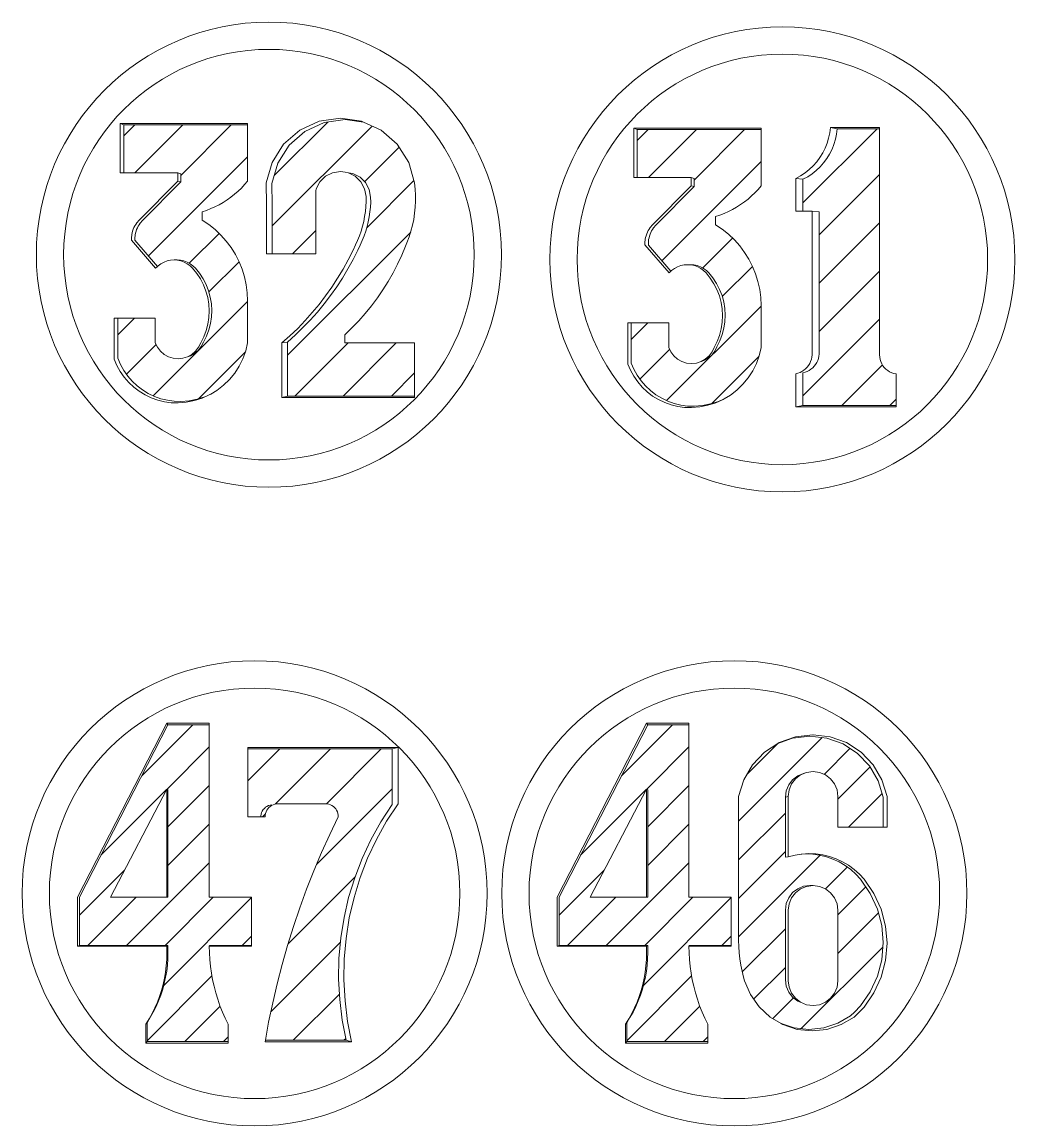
# Model space of a CAD drawing. Header units: inches. Extents: x 91 to 9019, y -381 to 2878.
# Drawn here: x 4748.01 to 4781.56, y 1348.59 to 1385.89 of the extents above; entities that cross this region are included whole.
import ezdxf

# ---------------------------------------------------------------- set-up
doc = ezdxf.new("R2010")
doc.units = ezdxf.units.IN
doc.header["$MEASUREMENT"] = 0

msp = doc.modelspace()

# ---------------------------------------------------------------- hatches: boundary and pattern name
at = {"lineweight": 20}
h = msp.add_hatch(dxfattribs=at)
h.set_pattern_fill('ANSI31', color=256, scale=9.218651)
h.set_pattern_definition([(45, (4102.3288, 1950.3612), (-0.8148213, 0.8148213), [])])
h.paths.add_polyline_path([(4761.273, 1375.048), (4758.913, 1375.048), (4758.913, 1375.325), (4759.154, 1375.555), (4759.385, 1375.795), (4759.606, 1376.043), (4759.817, 1376.301), (4760.017, 1376.567), (4760.205, 1376.841), (4760.383, 1377.123), (4760.548, 1377.412), (4760.702, 1377.707), (4760.843, 1378.008), (4760.972, 1378.315), (4761.015, 1378.435), (4761.088, 1378.627), (4761.151, 1378.823), (4761.203, 1379.022), (4761.245, 1379.223), (4761.276, 1379.427), (4761.297, 1379.631), (4761.307, 1379.837), (4761.306, 1380.042), (4761.295, 1380.248), (4761.273, 1380.452), (4761.074, 1381.148), (4760.687, 1381.76), (4760.142, 1382.236), (4759.55, 1382.508), (4758.932, 1382.597), (4758.222, 1382.495), (4757.571, 1382.195), (4757.031, 1381.724), (4756.648, 1381.118), (4756.451, 1380.429), (4756.458, 1379.712), (4756.458, 1378.063), (4757.935, 1378.063), (4757.935, 1380.231), (4758.074, 1380.492), (4758.265, 1380.678), (4758.504, 1380.798), (4758.767, 1380.839), (4758.932, 1380.812), (4759.031, 1380.798), (4759.036, 1380.795), (4759.193, 1380.771), (4759.43, 1380.653), (4759.619, 1380.468), (4759.743, 1380.235), (4759.79, 1379.974), (4759.791, 1379.807), (4759.783, 1379.64), (4759.767, 1379.473), (4759.743, 1379.308), (4759.711, 1379.143), (4759.671, 1378.981), (4759.623, 1378.82), (4759.568, 1378.662), (4759.505, 1378.507), (4759.434, 1378.355), (4759.356, 1378.182), (4759.195, 1377.862), (4759.022, 1377.548), (4758.837, 1377.241), (4758.642, 1376.942), (4758.435, 1376.65), (4758.217, 1376.365), (4757.989, 1376.089), (4757.75, 1375.822), (4757.502, 1375.564), (4757.245, 1375.316), (4756.978, 1375.077), (4756.978, 1373.252), (4761.273, 1373.252)])
h = msp.add_hatch(dxfattribs=at)
h.set_pattern_fill('ANSI31', color=256, scale=9.218651)
h.set_pattern_definition([(45, (4216.1788, 1923.9688), (-0.8148213, 0.8148213), [])])
h.paths.add_polyline_path([(4755.633, 1382.414), (4751.448, 1382.414), (4751.448, 1380.793), (4753.273, 1380.793), (4753.372, 1380.765), (4753.372, 1380.49), (4752.081, 1379.187), (4752.001, 1379.093), (4751.966, 1379.043), (4751.934, 1378.99), (4751.906, 1378.935), (4751.882, 1378.878), (4751.862, 1378.82), (4751.846, 1378.76), (4751.835, 1378.7), (4751.824, 1378.577), (4751.825, 1378.515), (4752.584, 1377.631), (4752.608, 1377.655), (4752.703, 1377.724), (4752.807, 1377.779), (4752.917, 1377.819), (4753.032, 1377.843), (4753.148, 1377.851), (4753.249, 1377.852), (4753.365, 1377.844), (4753.478, 1377.819), (4753.587, 1377.78), (4753.69, 1377.725), (4753.784, 1377.657), (4753.867, 1377.577), (4754.008, 1377.403), (4754.13, 1377.216), (4754.232, 1377.017), (4754.313, 1376.808), (4754.372, 1376.592), (4754.407, 1376.371), (4754.42, 1376.148), (4754.409, 1375.924), (4754.375, 1375.703), (4754.318, 1375.487), (4754.239, 1375.278), (4754.139, 1375.078), (4754.068, 1374.93), (4753.968, 1374.799), (4753.843, 1374.692), (4753.7, 1374.612), (4753.604, 1374.579), (4753.446, 1374.53), (4753.281, 1374.513), (4753.116, 1374.53), (4752.957, 1374.579), (4752.812, 1374.66), (4752.687, 1374.769), (4752.586, 1374.901), (4752.514, 1375.05), (4752.514, 1375.883), (4751.246, 1375.883), (4751.246, 1374.528), (4751.336, 1374.317), (4751.448, 1374.116), (4751.58, 1373.928), (4751.73, 1373.755), (4751.897, 1373.597), (4752.08, 1373.458), (4752.276, 1373.338), (4752.483, 1373.239), (4752.7, 1373.162), (4752.923, 1373.108), (4753.15, 1373.076), (4753.38, 1373.068), (4753.656, 1373.091), (4753.928, 1373.146), (4754.192, 1373.231), (4754.388, 1373.319), (4754.597, 1373.445), (4754.819, 1373.615), (4755.021, 1373.81), (4755.199, 1374.027), (4755.35, 1374.262), (4755.474, 1374.514), (4755.569, 1374.777), (4755.633, 1375.05), (4755.633, 1376.468), (4755.621, 1376.741), (4755.586, 1377.012), (4755.528, 1377.279), (4755.447, 1377.54), (4755.345, 1377.793), (4755.221, 1378.036), (4755.076, 1378.268), (4754.913, 1378.487), (4754.731, 1378.691), (4754.533, 1378.878), (4754.319, 1379.048), (4754.091, 1379.199), (4754.091, 1379.477), (4754.24, 1379.527), (4754.387, 1379.584), (4754.53, 1379.648), (4754.671, 1379.719), (4754.807, 1379.797), (4754.94, 1379.881), (4755.068, 1379.972), (4755.191, 1380.07), (4755.31, 1380.173), (4755.423, 1380.282), (4755.531, 1380.396), (4755.633, 1380.516)])
h = msp.add_hatch(dxfattribs=at)
h.set_pattern_fill('ANSI31', color=256, scale=9.218651)
h.set_pattern_definition([(45, (4233.5276, 1923.8086), (-0.8148213, 0.8148213), [])])
h.paths.add_polyline_path([(4772.982, 1382.254), (4768.797, 1382.254), (4768.797, 1380.633), (4770.622, 1380.633), (4770.721, 1380.605), (4770.721, 1380.33), (4769.43, 1379.026), (4769.35, 1378.933), (4769.314, 1378.882), (4769.283, 1378.83), (4769.255, 1378.775), (4769.231, 1378.718), (4769.211, 1378.66), (4769.195, 1378.6), (4769.183, 1378.54), (4769.173, 1378.417), (4769.174, 1378.355), (4769.932, 1377.471), (4769.957, 1377.495), (4770.052, 1377.564), (4770.156, 1377.619), (4770.266, 1377.659), (4770.38, 1377.683), (4770.497, 1377.691), (4770.598, 1377.691), (4770.713, 1377.683), (4770.827, 1377.659), (4770.936, 1377.62), (4771.038, 1377.565), (4771.132, 1377.497), (4771.216, 1377.417), (4771.357, 1377.243), (4771.479, 1377.056), (4771.581, 1376.856), (4771.662, 1376.648), (4771.721, 1376.432), (4771.756, 1376.211), (4771.769, 1375.988), (4771.758, 1375.764), (4771.724, 1375.543), (4771.667, 1375.327), (4771.588, 1375.118), (4771.488, 1374.918), (4771.416, 1374.77), (4771.316, 1374.639), (4771.192, 1374.532), (4771.049, 1374.451), (4770.953, 1374.419), (4770.795, 1374.369), (4770.629, 1374.352), (4770.464, 1374.369), (4770.306, 1374.419), (4770.161, 1374.5), (4770.036, 1374.609), (4769.935, 1374.741), (4769.863, 1374.89), (4769.863, 1375.723), (4768.595, 1375.723), (4768.595, 1374.368), (4768.685, 1374.157), (4768.797, 1373.956), (4768.929, 1373.768), (4769.079, 1373.594), (4769.246, 1373.437), (4769.429, 1373.298), (4769.625, 1373.178), (4769.832, 1373.079), (4770.048, 1373.002), (4770.271, 1372.947), (4770.499, 1372.916), (4770.728, 1372.908), (4771.005, 1372.931), (4771.277, 1372.985), (4771.541, 1373.07), (4771.736, 1373.159), (4771.946, 1373.285), (4772.168, 1373.455), (4772.37, 1373.65), (4772.547, 1373.867), (4772.699, 1374.102), (4772.823, 1374.353), (4772.918, 1374.617), (4772.982, 1374.89), (4772.982, 1376.308), (4772.97, 1376.581), (4772.935, 1376.852), (4772.877, 1377.119), (4772.796, 1377.38), (4772.694, 1377.633), (4772.57, 1377.876), (4772.425, 1378.108), (4772.262, 1378.327), (4772.08, 1378.531), (4771.881, 1378.718), (4771.668, 1378.888), (4771.44, 1379.039), (4771.44, 1379.317), (4771.589, 1379.366), (4771.736, 1379.423), (4771.879, 1379.487), (4772.019, 1379.559), (4772.156, 1379.637), (4772.288, 1379.721), (4772.417, 1379.812), (4772.54, 1379.909), (4772.659, 1380.013), (4772.772, 1380.122), (4772.88, 1380.236), (4772.982, 1380.356)])
h = msp.add_hatch(dxfattribs=at)
h.set_pattern_fill('ANSI31', color=256, scale=9.218651)
h.set_pattern_definition([(45, (4244.5724, 1923.885), (-0.8148213, 0.8148213), [])])
h.paths.add_polyline_path([(4777.395, 1374.04), (4777.325, 1374.073), (4777.26, 1374.114), (4777.2, 1374.163), (4777.146, 1374.218), (4777.099, 1374.279), (4777.06, 1374.346), (4777.029, 1374.416), (4777.007, 1374.49), (4776.993, 1374.566), (4776.988, 1374.643), (4776.988, 1382.283), (4775.554, 1382.283), (4775.533, 1382.104), (4775.497, 1381.928), (4775.445, 1381.756), (4775.379, 1381.589), (4775.298, 1381.429), (4775.204, 1381.276), (4775.096, 1381.131), (4774.977, 1380.997), (4774.847, 1380.873), (4774.706, 1380.761), (4774.556, 1380.662), (4774.398, 1380.577), (4774.398, 1379.494), (4774.71, 1379.494), (4774.948, 1379.477), (4774.948, 1374.673), (4774.938, 1374.599), (4774.92, 1374.526), (4774.895, 1374.455), (4774.862, 1374.388), (4774.823, 1374.324), (4774.777, 1374.265), (4774.725, 1374.211), (4774.667, 1374.163), (4774.605, 1374.121), (4774.539, 1374.086), (4774.47, 1374.057), (4774.398, 1374.037), (4774.398, 1372.937), (4777.543, 1372.937), (4777.543, 1374), (4777.468, 1374.016)])
h = msp.add_hatch(dxfattribs=at)
h.set_pattern_fill('ANSI31', color=256, scale=7.374921)
h.set_pattern_definition([(45, (4197.8079, 1793.0838), (-0.651857, 0.651857), [])])
h.paths.add_polyline_path([(4754.335, 1362.149), (4752.942, 1362.149), (4749.951, 1356.324), (4749.951, 1354.69), (4752.942, 1354.69), (4752.942, 1354.446), (4752.938, 1354.237), (4752.923, 1354.028), (4752.898, 1353.82), (4752.863, 1353.614), (4752.817, 1353.41), (4752.762, 1353.208), (4752.698, 1353.009), (4752.623, 1352.813), (4752.539, 1352.622), (4752.446, 1352.434), (4752.344, 1352.251), (4752.234, 1352.074), (4752.234, 1351.444), (4754.971, 1351.444), (4754.971, 1352.026), (4754.872, 1352.232), (4754.781, 1352.441), (4754.697, 1352.654), (4754.623, 1352.87), (4754.556, 1353.089), (4754.499, 1353.31), (4754.45, 1353.533), (4754.409, 1353.758), (4754.377, 1353.984), (4754.354, 1354.211), (4754.34, 1354.44), (4754.335, 1354.69), (4755.766, 1354.69), (4755.766, 1356.318), (4754.335, 1356.318)])
h.paths.add_polyline_path([(4752.905, 1359.974), (4752.942, 1359.945), (4752.942, 1356.324), (4752.905, 1356.318), (4750.997, 1356.318)], flags=16)
h = msp.add_hatch(dxfattribs=at)
h.set_pattern_fill('ANSI31', color=256, scale=7.374921)
h.set_pattern_definition([(45, (4214.016, 1793.0838), (-0.651857, 0.651857), [])])
h.paths.add_polyline_path([(4770.543, 1362.149), (4769.15, 1362.149), (4766.159, 1356.324), (4766.159, 1354.69), (4769.15, 1354.69), (4769.15, 1354.446), (4769.146, 1354.237), (4769.131, 1354.028), (4769.106, 1353.82), (4769.071, 1353.614), (4769.025, 1353.41), (4768.97, 1353.208), (4768.906, 1353.009), (4768.831, 1352.813), (4768.748, 1352.622), (4768.655, 1352.434), (4768.552, 1352.251), (4768.442, 1352.074), (4768.442, 1351.444), (4771.179, 1351.444), (4771.179, 1352.026), (4771.08, 1352.232), (4770.989, 1352.441), (4770.906, 1352.654), (4770.831, 1352.87), (4770.764, 1353.089), (4770.707, 1353.31), (4770.658, 1353.533), (4770.617, 1353.758), (4770.585, 1353.984), (4770.563, 1354.211), (4770.548, 1354.44), (4770.543, 1354.69), (4771.974, 1354.69), (4771.974, 1356.318), (4770.543, 1356.318)])
h.paths.add_polyline_path([(4769.113, 1359.974), (4769.15, 1359.945), (4769.15, 1356.324), (4769.113, 1356.318), (4767.205, 1356.318)], flags=16)
h = msp.add_hatch(dxfattribs=at)
h.set_pattern_fill('ANSI31', color=256, scale=7.374921)
h.set_pattern_definition([(45, (3480.7408, 826.1666), (-0.65185705, 0.65185705), [])])
h.paths.add_polyline_path([(4776.34, 1356.924), (4776.182, 1357.097), (4776.009, 1357.253), (4775.82, 1357.392), (4775.619, 1357.511), (4775.407, 1357.61), (4775.187, 1357.687), (4774.96, 1357.742), (4774.728, 1357.775), (4774.495, 1357.784), (4774.335, 1357.775), (4774.129, 1357.742), (4773.9, 1357.683), (4773.804, 1357.675), (4773.804, 1359.699), (4773.832, 1359.914), (4773.915, 1360.114), (4774.047, 1360.286), (4774.219, 1360.418), (4774.419, 1360.501), (4774.521, 1360.536), (4774.738, 1360.565), (4774.955, 1360.536), (4775.157, 1360.452), (4775.331, 1360.319), (4775.464, 1360.146), (4775.548, 1359.943), (4775.576, 1359.727), (4775.576, 1358.685), (4777.108, 1358.685), (4777.108, 1359.699), (4776.937, 1360.255), (4776.642, 1360.758), (4776.24, 1361.179), (4775.752, 1361.497), (4775.205, 1361.695), (4774.634, 1361.762), (4774.626, 1361.762), (4774.048, 1361.695), (4773.553, 1361.516), (4773.101, 1361.221), (4772.695, 1360.796), (4772.397, 1360.288), (4772.224, 1359.727), (4772.224, 1354.857), (4772.229, 1354.649), (4772.242, 1354.441), (4772.265, 1354.233), (4772.297, 1354.027), (4772.338, 1353.823), (4772.388, 1353.621), (4772.425, 1353.496), (4772.621, 1353.029), (4772.912, 1352.615), (4773.284, 1352.271), (4773.656, 1352.052), (4774.101, 1351.904), (4774.6, 1351.851), (4775.098, 1351.904), (4775.574, 1352.062), (4776.006, 1352.317), (4776.14, 1352.441), (4776.34, 1352.644), (4776.669, 1353.121), (4776.91, 1353.647), (4777.059, 1354.207), (4777.108, 1354.784), (4777.059, 1355.361), (4776.91, 1355.921), (4776.669, 1356.447)])
h.paths.add_polyline_path([(4773.832, 1356.102), (4773.915, 1356.302), (4774.047, 1356.474), (4774.219, 1356.606), (4774.419, 1356.689), (4774.634, 1356.717), (4774.738, 1356.715), (4774.955, 1356.687), (4775.157, 1356.603), (4775.331, 1356.47), (4775.464, 1356.296), (4775.548, 1356.094), (4775.576, 1355.877), (4775.576, 1353.496), (4775.548, 1353.279), (4775.464, 1353.077), (4775.331, 1352.903), (4775.157, 1352.77), (4774.955, 1352.686), (4774.738, 1352.658), (4774.521, 1352.686), (4774.419, 1352.727), (4774.319, 1352.77), (4774.219, 1352.81), (4774.047, 1352.942), (4773.915, 1353.114), (4773.832, 1353.314), (4773.804, 1353.529), (4773.804, 1355.887)], flags=16)
h = msp.add_hatch(dxfattribs=at)
h.set_pattern_fill('ANSI31', color=256, scale=9.713317)
h.set_pattern_definition([(45, (3985.852, 1957.2691), (-0.858544, 0.858544), [])])
h.paths.add_polyline_path([(4758.78, 1354.944), (4758.889, 1355.632), (4759.046, 1356.311), (4759.251, 1356.977), (4759.502, 1357.627), (4759.798, 1358.257), (4760.138, 1358.865), (4760.519, 1359.448), (4760.519, 1361.331), (4755.638, 1361.331), (4755.638, 1359.038), (4756.072, 1359.038), (4756.076, 1359.099), (4756.113, 1359.207), (4756.176, 1359.302), (4756.262, 1359.377), (4756.364, 1359.428), (4756.392, 1359.433), (4756.338, 1359.415), (4756.287, 1359.39), (4756.24, 1359.358), (4756.198, 1359.321), (4756.16, 1359.278), (4756.128, 1359.231), (4756.103, 1359.18), (4756.085, 1359.126), (4756.074, 1359.071), (4756.072, 1359.038), (4756.223, 1359.038), (4756.228, 1359.124), (4756.265, 1359.233), (4756.329, 1359.329), (4756.416, 1359.405), (4756.519, 1359.456), (4756.604, 1359.473), (4756.661, 1359.477), (4758.302, 1359.477), (4758.405, 1359.456), (4758.508, 1359.405), (4758.593, 1359.329), (4758.656, 1359.233), (4758.692, 1359.124), (4758.696, 1359.038), (4758.406, 1358.435), (4758.131, 1357.826), (4757.871, 1357.21), (4757.626, 1356.588), (4757.396, 1355.96), (4757.181, 1355.326), (4756.982, 1354.688), (4756.799, 1354.045), (4756.631, 1353.398), (4756.479, 1352.746), (4756.343, 1352.092), (4756.232, 1351.484), (4758.964, 1351.484), (4758.83, 1352.167), (4758.744, 1352.858), (4758.707, 1353.554), (4758.719, 1354.251)])

# ---------------------------------------------------------------- linework, layer by layer
for p, q in [((4751.33, 1382.459), (4751.33, 1380.793)), ((4751.448, 1382.414), (4751.448, 1380.793)), ((4768.679, 1382.299), (4768.679, 1380.633)), ((4768.797, 1382.254), (4768.797, 1380.633)), ((4751.33, 1380.793), (4751.448, 1380.793)), ((4751.448, 1380.793), (4753.273, 1380.793)), ((4753.273, 1380.793), (4753.372, 1380.765)), ((4753.372, 1380.765), (4753.372, 1380.49)), ((4768.679, 1380.633), (4768.797, 1380.633)), ((4768.797, 1380.633), (4770.622, 1380.633)), ((4770.622, 1380.633), (4770.721, 1380.605)), ((4770.721, 1380.605), (4770.721, 1380.33)), ((4774.398, 1380.577), (4774.398, 1379.494)), ((4753.604, 1374.579), (4753.446, 1374.53)), ((4770.953, 1374.419), (4770.795, 1374.369)), ((4774.398, 1372.937), (4777.543, 1372.937)), ((4752.942, 1362.149), (4754.335, 1362.149)), ((4769.15, 1362.149), (4770.543, 1362.149)), ((4774.521, 1360.536), (4774.738, 1360.565)), ((4752.905, 1356.318), (4752.905, 1359.974)), ((4769.113, 1356.318), (4769.113, 1359.974)), ((4756.232, 1351.484), (4758.964, 1351.484))]:
    msp.add_line(p, q, dxfattribs=at)
for points in [[(4756.269, 1378.063), (4756.269, 1379.728), (4756.262, 1380.452), (4756.461, 1381.148), (4756.848, 1381.76), (4757.393, 1382.236), (4758.051, 1382.538), (4758.767, 1382.642), (4759.484, 1382.538), (4759.55, 1382.508), (4760.142, 1382.236), (4760.687, 1381.76), (4761.074, 1381.148), (4761.273, 1380.452), (4761.295, 1380.248), (4761.306, 1380.042), (4761.307, 1379.837), (4761.297, 1379.631), (4761.276, 1379.427), (4761.245, 1379.223), (4761.203, 1379.022), (4761.151, 1378.823), (4761.088, 1378.627), (4761.015, 1378.435), (4760.972, 1378.315), (4760.843, 1378.008), (4760.702, 1377.707), (4760.548, 1377.412), (4760.383, 1377.123), (4760.205, 1376.841), (4760.017, 1376.567), (4759.817, 1376.301), (4759.606, 1376.043), (4759.385, 1375.795), (4759.154, 1375.555), (4758.913, 1375.325), (4758.913, 1375.048), (4761.273, 1375.048), (4761.273, 1373.252), (4761.273, 1373.204), (4756.794, 1373.204)], [(4756.458, 1378.063), (4756.458, 1379.712), (4756.451, 1380.429), (4756.648, 1381.118), (4757.031, 1381.724), (4757.571, 1382.195), (4758.222, 1382.495), (4758.932, 1382.597), (4759.55, 1382.508)], [(4754.819, 1373.615), (4755.021, 1373.81), (4755.199, 1374.027), (4755.35, 1374.262), (4755.474, 1374.514), (4755.569, 1374.777), (4755.633, 1375.05), (4755.633, 1376.468), (4755.621, 1376.741), (4755.586, 1377.012), (4755.528, 1377.279), (4755.447, 1377.54), (4755.345, 1377.793), (4755.221, 1378.036), (4755.076, 1378.268), (4754.913, 1378.487), (4754.731, 1378.691), (4754.533, 1378.878), (4754.319, 1379.048), (4754.091, 1379.199), (4754.091, 1379.477), (4754.24, 1379.527), (4754.387, 1379.584), (4754.53, 1379.648), (4754.671, 1379.719), (4754.807, 1379.797), (4754.94, 1379.881), (4755.068, 1379.972), (4755.191, 1380.07), (4755.31, 1380.173), (4755.423, 1380.282), (4755.531, 1380.396), (4755.633, 1380.516), (4755.633, 1382.414)], [(4772.168, 1373.455), (4772.37, 1373.65), (4772.547, 1373.867), (4772.699, 1374.102), (4772.823, 1374.353), (4772.918, 1374.617), (4772.982, 1374.89), (4772.982, 1376.308), (4772.97, 1376.581), (4772.935, 1376.852), (4772.877, 1377.119), (4772.796, 1377.38), (4772.694, 1377.633), (4772.57, 1377.876), (4772.425, 1378.108), (4772.262, 1378.327), (4772.08, 1378.531), (4771.881, 1378.718), (4771.668, 1378.888), (4771.44, 1379.039), (4771.44, 1379.317), (4771.589, 1379.366), (4771.736, 1379.423), (4771.879, 1379.487), (4772.019, 1379.559), (4772.156, 1379.637), (4772.288, 1379.721), (4772.417, 1379.812), (4772.54, 1379.909), (4772.659, 1380.013), (4772.772, 1380.122), (4772.88, 1380.236), (4772.982, 1380.356), (4772.982, 1382.254)], [(4774.155, 1372.89), (4777.543, 1372.89), (4777.543, 1372.937), (4777.543, 1374), (4777.468, 1374.016), (4777.395, 1374.04), (4777.325, 1374.073), (4777.26, 1374.114), (4777.2, 1374.163), (4777.146, 1374.218), (4777.099, 1374.279), (4777.06, 1374.346), (4777.029, 1374.416), (4777.007, 1374.49), (4776.993, 1374.566), (4776.988, 1374.643), (4776.988, 1382.283), (4776.988, 1382.328), (4775.323, 1382.328), (4775.301, 1382.147), (4775.265, 1381.97), (4775.212, 1381.796), (4775.145, 1381.627), (4775.064, 1381.465), (4774.969, 1381.31), (4774.86, 1381.165), (4774.74, 1381.029), (4774.608, 1380.904), (4774.466, 1380.791), (4774.314, 1380.691), (4774.155, 1380.604), (4774.155, 1379.494), (4774.398, 1379.494), (4774.71, 1379.494), (4774.71, 1374.643), (4774.7, 1374.568), (4774.682, 1374.494), (4774.656, 1374.423), (4774.624, 1374.355), (4774.584, 1374.29), (4774.537, 1374.231), (4774.485, 1374.176), (4774.427, 1374.127), (4774.364, 1374.085), (4774.298, 1374.049), (4774.227, 1374.021), (4774.155, 1374), (4774.155, 1372.89), (4774.398, 1372.937), (4774.398, 1374.037), (4774.47, 1374.057), (4774.539, 1374.086), (4774.605, 1374.121), (4774.667, 1374.163), (4774.725, 1374.211), (4774.777, 1374.265), (4774.823, 1374.324), (4774.862, 1374.388), (4774.895, 1374.455), (4774.92, 1374.526), (4774.938, 1374.599), (4774.948, 1374.673), (4774.948, 1379.477), (4774.71, 1379.494)], [(4774.155, 1380.604), (4774.398, 1380.577), (4774.556, 1380.662), (4774.706, 1380.761), (4774.847, 1380.873), (4774.977, 1380.997), (4775.096, 1381.131), (4775.204, 1381.276), (4775.298, 1381.429), (4775.379, 1381.589), (4775.445, 1381.756), (4775.497, 1381.928), (4775.533, 1382.104), (4775.554, 1382.283)], [(4775.323, 1382.328), (4775.554, 1382.283), (4776.988, 1382.283)], [(4753.273, 1380.793), (4753.273, 1380.516), (4753.372, 1380.49), (4752.081, 1379.187), (4752.001, 1379.093), (4751.966, 1379.043), (4751.934, 1378.99), (4751.906, 1378.935), (4751.882, 1378.878), (4751.862, 1378.82), (4751.846, 1378.76), (4751.835, 1378.7), (4751.824, 1378.577), (4751.825, 1378.515), (4752.584, 1377.631)], [(4756.269, 1378.063), (4756.458, 1378.063), (4757.935, 1378.063), (4757.935, 1380.182), (4757.948, 1380.256), (4758.074, 1380.492), (4758.265, 1380.678), (4758.504, 1380.798), (4758.767, 1380.839), (4758.932, 1380.812), (4759.031, 1380.798), (4759.036, 1380.795)], [(4759.461, 1380.492), (4759.27, 1380.678), (4759.036, 1380.795), (4759.193, 1380.771), (4759.43, 1380.653), (4759.619, 1380.468), (4759.743, 1380.235), (4759.79, 1379.974), (4759.791, 1379.807), (4759.783, 1379.64), (4759.767, 1379.473), (4759.743, 1379.308), (4759.711, 1379.143), (4759.671, 1378.981), (4759.623, 1378.82), (4759.568, 1378.662), (4759.505, 1378.507), (4759.434, 1378.355), (4759.356, 1378.182), (4759.195, 1377.862), (4759.022, 1377.548), (4758.837, 1377.241), (4758.642, 1376.942), (4758.435, 1376.65), (4758.217, 1376.365), (4757.989, 1376.089), (4757.75, 1375.822), (4757.502, 1375.564), (4757.245, 1375.316), (4756.978, 1375.077)], [(4753.273, 1380.516), (4751.969, 1379.199), (4751.888, 1379.105), (4751.853, 1379.054), (4751.821, 1379.001), (4751.793, 1378.945), (4751.769, 1378.888), (4751.748, 1378.829), (4751.732, 1378.769), (4751.72, 1378.708), (4751.71, 1378.584), (4751.711, 1378.522), (4752.524, 1377.574), (4752.584, 1377.631), (4752.608, 1377.655), (4752.703, 1377.724), (4752.807, 1377.779), (4752.917, 1377.819), (4753.032, 1377.843), (4753.148, 1377.851)], [(4759.461, 1380.492), (4759.587, 1380.256), (4759.635, 1379.993), (4759.635, 1379.824), (4759.627, 1379.655), (4759.611, 1379.487), (4759.586, 1379.32), (4759.554, 1379.154), (4759.514, 1378.99), (4759.466, 1378.828), (4759.41, 1378.668), (4759.346, 1378.512), (4759.275, 1378.358), (4759.196, 1378.183), (4759.033, 1377.86), (4758.858, 1377.543), (4758.672, 1377.233), (4758.474, 1376.931), (4758.265, 1376.636), (4758.046, 1376.349), (4757.815, 1376.07), (4757.574, 1375.8), (4757.324, 1375.54), (4757.064, 1375.289), (4756.794, 1375.048), (4756.794, 1373.204), (4756.978, 1373.252), (4761.273, 1373.252)], [(4770.622, 1380.356), (4769.318, 1379.039), (4769.237, 1378.945), (4769.202, 1378.894), (4769.17, 1378.841), (4769.142, 1378.785), (4769.117, 1378.728), (4769.097, 1378.669), (4769.081, 1378.609), (4769.069, 1378.548), (4769.058, 1378.424), (4769.059, 1378.362), (4769.873, 1377.414), (4769.932, 1377.471), (4769.957, 1377.495), (4770.052, 1377.564), (4770.156, 1377.619), (4770.266, 1377.659), (4770.38, 1377.683), (4770.497, 1377.691)], [(4770.622, 1380.633), (4770.622, 1380.356), (4770.721, 1380.33), (4769.43, 1379.026), (4769.35, 1378.933), (4769.314, 1378.882), (4769.283, 1378.83), (4769.255, 1378.775), (4769.231, 1378.718), (4769.211, 1378.66), (4769.195, 1378.6), (4769.183, 1378.54), (4769.173, 1378.417), (4769.174, 1378.355), (4769.932, 1377.471)], [(4753.446, 1374.53), (4753.281, 1374.513), (4753.116, 1374.53), (4752.957, 1374.579), (4752.812, 1374.66), (4752.687, 1374.769), (4752.586, 1374.901), (4752.514, 1375.05), (4752.514, 1375.883), (4751.246, 1375.883), (4751.126, 1375.883), (4751.126, 1374.495), (4751.217, 1374.282), (4751.33, 1374.079), (4751.463, 1373.889), (4751.615, 1373.714), (4751.784, 1373.555), (4751.968, 1373.414), (4752.166, 1373.294), (4752.375, 1373.194), (4752.594, 1373.116), (4752.819, 1373.061), (4753.049, 1373.029), (4753.281, 1373.021), (4753.56, 1373.044), (4753.835, 1373.099), (4754.102, 1373.185), (4754.357, 1373.301), (4754.388, 1373.319), (4754.597, 1373.445), (4754.819, 1373.615)], [(4751.246, 1375.883), (4751.246, 1374.528), (4751.336, 1374.317), (4751.448, 1374.116), (4751.58, 1373.928), (4751.73, 1373.755), (4751.897, 1373.597), (4752.08, 1373.458), (4752.276, 1373.338), (4752.483, 1373.239), (4752.7, 1373.162), (4752.923, 1373.108), (4753.15, 1373.076), (4753.38, 1373.068), (4753.656, 1373.091), (4753.928, 1373.146), (4754.192, 1373.231), (4754.388, 1373.319)], [(4770.795, 1374.369), (4770.629, 1374.352), (4770.464, 1374.369), (4770.306, 1374.419), (4770.161, 1374.5), (4770.036, 1374.609), (4769.935, 1374.741), (4769.863, 1374.89), (4769.863, 1375.723), (4768.595, 1375.723), (4768.475, 1375.723), (4768.475, 1374.335), (4768.566, 1374.122), (4768.679, 1373.919), (4768.812, 1373.729), (4768.964, 1373.554), (4769.133, 1373.395), (4769.317, 1373.254), (4769.515, 1373.133), (4769.724, 1373.033), (4769.943, 1372.955), (4770.168, 1372.9), (4770.398, 1372.869), (4770.629, 1372.861), (4770.909, 1372.884), (4771.184, 1372.939), (4771.45, 1373.025), (4771.706, 1373.14), (4771.736, 1373.159), (4771.946, 1373.285), (4772.168, 1373.455)], [(4768.595, 1375.723), (4768.595, 1374.368), (4768.685, 1374.157), (4768.797, 1373.956), (4768.929, 1373.768), (4769.079, 1373.594), (4769.246, 1373.437), (4769.429, 1373.298), (4769.625, 1373.178), (4769.832, 1373.079), (4770.048, 1373.002), (4770.271, 1372.947), (4770.499, 1372.916), (4770.728, 1372.908), (4771.005, 1372.931), (4771.277, 1372.985), (4771.541, 1373.07), (4771.736, 1373.159)], [(4756.794, 1375.048), (4756.978, 1375.077), (4756.978, 1373.252)], [(4749.884, 1354.668), (4749.884, 1356.318), (4752.905, 1362.2)], [(4754.335, 1354.668), (4755.766, 1354.668), (4755.766, 1354.69), (4755.766, 1356.318), (4754.335, 1356.318), (4754.335, 1362.149), (4754.335, 1362.2), (4752.905, 1362.2), (4752.942, 1362.149), (4749.951, 1356.324), (4749.951, 1354.69)], [(4766.092, 1354.668), (4766.092, 1356.318), (4769.113, 1362.2)], [(4770.543, 1354.668), (4771.974, 1354.668), (4771.974, 1354.69), (4771.974, 1356.318), (4770.543, 1356.318), (4770.543, 1362.149), (4770.543, 1362.2), (4769.113, 1362.2), (4769.15, 1362.149), (4766.159, 1356.324), (4766.159, 1354.69)], [(4772.338, 1353.823), (4772.297, 1354.027), (4772.265, 1354.233), (4772.242, 1354.441), (4772.229, 1354.649), (4772.224, 1354.857), (4772.224, 1359.727), (4772.397, 1360.288), (4772.695, 1360.796), (4773.101, 1361.221), (4773.553, 1361.516), (4773.593, 1361.542), (4774.146, 1361.742), (4774.73, 1361.81), (4774.738, 1361.81), (4775.315, 1361.742), (4775.868, 1361.542), (4776.36, 1361.221)], [(4773.553, 1361.516), (4774.048, 1361.695), (4774.626, 1361.762), (4774.634, 1361.762), (4775.205, 1361.695), (4775.752, 1361.497), (4776.24, 1361.179), (4776.642, 1360.758), (4776.937, 1360.255), (4777.108, 1359.699), (4777.108, 1358.685)], [(4760.715, 1361.378), (4760.519, 1361.331), (4755.638, 1361.331)], [(4760.519, 1361.331), (4760.519, 1359.448), (4760.138, 1358.865), (4759.798, 1358.257), (4759.502, 1357.627), (4759.251, 1356.977), (4759.046, 1356.311), (4758.889, 1355.632), (4758.78, 1354.944), (4758.719, 1354.251), (4758.707, 1353.554), (4758.744, 1352.858), (4758.83, 1352.167), (4758.964, 1351.484), (4759.145, 1351.434), (4759.01, 1352.124), (4758.923, 1352.822), (4758.886, 1353.525), (4758.897, 1354.228), (4758.959, 1354.929), (4759.069, 1355.623), (4759.228, 1356.309), (4759.435, 1356.981), (4759.688, 1357.637), (4759.987, 1358.274), (4760.33, 1358.888), (4760.715, 1359.477), (4760.715, 1361.378), (4755.638, 1361.378), (4755.638, 1361.331), (4755.638, 1359.038), (4756.072, 1359.038), (4756.223, 1359.038), (4756.226, 1359.095), (4756.238, 1359.152), (4756.256, 1359.206), (4756.281, 1359.257), (4756.313, 1359.305), (4756.351, 1359.348), (4756.394, 1359.386), (4756.442, 1359.418), (4756.494, 1359.443), (4756.548, 1359.462), (4756.604, 1359.473), (4756.661, 1359.477), (4758.264, 1359.477), (4758.321, 1359.473), (4758.377, 1359.462), (4758.431, 1359.443), (4758.482, 1359.418), (4758.529, 1359.386), (4758.572, 1359.348), (4758.609, 1359.305), (4758.64, 1359.257), (4758.665, 1359.205), (4758.683, 1359.151), (4758.693, 1359.095), (4758.696, 1359.038), (4758.406, 1358.435), (4758.131, 1357.826), (4757.871, 1357.21), (4757.626, 1356.588), (4757.396, 1355.96), (4757.181, 1355.326), (4756.982, 1354.688), (4756.799, 1354.045), (4756.631, 1353.398), (4756.479, 1352.746), (4756.343, 1352.092), (4756.232, 1351.484), (4756.223, 1351.434), (4759.145, 1351.434)], [(4774.738, 1360.565), (4774.955, 1360.536), (4775.157, 1360.452), (4775.331, 1360.319), (4775.464, 1360.146), (4775.548, 1359.943), (4775.576, 1359.727), (4775.576, 1358.685), (4777.108, 1358.685), (4777.237, 1358.685), (4777.237, 1359.727), (4777.064, 1360.288), (4776.766, 1360.796), (4776.36, 1361.221)], [(4773.9, 1357.683), (4773.804, 1357.675), (4773.804, 1359.699)], [(4776.259, 1352.397), (4776.461, 1352.603), (4776.793, 1353.084), (4777.037, 1353.615), (4777.187, 1354.181), (4777.237, 1354.763), (4777.187, 1355.346), (4777.037, 1355.911), (4776.793, 1356.443), (4776.461, 1356.924), (4776.302, 1357.099), (4776.126, 1357.257), (4775.936, 1357.397), (4775.733, 1357.517), (4775.519, 1357.617), (4775.297, 1357.695), (4775.067, 1357.751), (4774.833, 1357.783), (4774.597, 1357.793), (4774.362, 1357.779), (4774.335, 1357.775), (4774.129, 1357.742), (4773.9, 1357.683), (4773.9, 1359.727)], [(4756.448, 1359.445), (4756.392, 1359.433), (4756.338, 1359.415), (4756.287, 1359.39), (4756.24, 1359.358), (4756.198, 1359.321), (4756.16, 1359.278), (4756.128, 1359.231), (4756.103, 1359.18), (4756.085, 1359.126), (4756.074, 1359.071), (4756.072, 1359.038)], [(4773.656, 1352.052), (4774.101, 1351.904), (4774.6, 1351.851), (4775.098, 1351.904), (4775.574, 1352.062), (4776.006, 1352.317), (4776.14, 1352.441), (4776.34, 1352.644), (4776.669, 1353.121), (4776.91, 1353.647), (4777.059, 1354.207), (4777.108, 1354.784), (4777.059, 1355.361), (4776.91, 1355.921), (4776.669, 1356.447), (4776.34, 1356.924), (4776.182, 1357.097), (4776.009, 1357.253), (4775.82, 1357.392), (4775.619, 1357.511), (4775.407, 1357.61), (4775.187, 1357.687), (4774.96, 1357.742), (4774.728, 1357.775), (4774.495, 1357.784), (4774.335, 1357.775)], [(4774.319, 1352.77), (4774.146, 1352.903), (4774.013, 1353.077), (4773.929, 1353.279), (4773.9, 1353.496), (4773.9, 1355.877), (4773.929, 1356.094), (4774.013, 1356.296), (4774.146, 1356.47), (4774.319, 1356.603), (4774.521, 1356.687), (4774.738, 1356.715)], [(4752.905, 1354.668), (4749.884, 1354.668), (4749.951, 1354.69), (4752.942, 1354.69)], [(4755.766, 1354.69), (4754.359, 1354.69), (4754.335, 1354.668), (4754.34, 1354.44), (4754.354, 1354.211), (4754.377, 1353.984), (4754.409, 1353.758), (4754.45, 1353.533), (4754.499, 1353.31), (4754.556, 1353.089), (4754.623, 1352.87), (4754.697, 1352.654), (4754.781, 1352.441), (4754.872, 1352.232), (4754.971, 1352.026), (4754.971, 1351.444), (4754.971, 1351.39), (4752.189, 1351.39), (4752.189, 1352.026), (4752.301, 1352.205), (4752.404, 1352.39), (4752.498, 1352.579), (4752.583, 1352.773), (4752.658, 1352.97), (4752.723, 1353.171), (4752.779, 1353.375), (4752.824, 1353.581), (4752.86, 1353.79), (4752.885, 1353.999), (4752.9, 1354.21), (4752.905, 1354.421)], [(4752.905, 1354.421), (4752.905, 1354.668), (4752.942, 1354.69), (4752.942, 1354.446), (4752.938, 1354.237), (4752.923, 1354.028), (4752.898, 1353.82), (4752.863, 1353.614), (4752.817, 1353.41), (4752.762, 1353.208), (4752.698, 1353.009), (4752.623, 1352.813), (4752.539, 1352.622), (4752.446, 1352.434), (4752.344, 1352.251), (4752.234, 1352.074), (4752.234, 1351.444)], [(4769.113, 1354.668), (4766.092, 1354.668), (4766.159, 1354.69), (4769.15, 1354.69)], [(4771.974, 1354.69), (4770.567, 1354.69), (4770.543, 1354.668), (4770.548, 1354.44), (4770.563, 1354.211), (4770.585, 1353.984), (4770.617, 1353.758), (4770.658, 1353.533), (4770.707, 1353.31), (4770.764, 1353.089), (4770.831, 1352.87), (4770.906, 1352.654), (4770.989, 1352.441), (4771.08, 1352.232), (4771.179, 1352.026), (4771.179, 1351.444), (4771.179, 1351.39), (4768.397, 1351.39), (4768.397, 1352.026), (4768.509, 1352.205), (4768.612, 1352.39), (4768.706, 1352.579), (4768.791, 1352.773), (4768.866, 1352.97), (4768.931, 1353.171), (4768.987, 1353.375), (4769.032, 1353.581), (4769.068, 1353.79), (4769.093, 1353.999), (4769.108, 1354.21), (4769.113, 1354.421)], [(4769.113, 1354.421), (4769.113, 1354.668), (4769.15, 1354.69), (4769.15, 1354.446), (4769.146, 1354.237), (4769.131, 1354.028), (4769.106, 1353.82), (4769.071, 1353.614), (4769.025, 1353.41), (4768.97, 1353.208), (4768.906, 1353.009), (4768.831, 1352.813), (4768.748, 1352.622), (4768.655, 1352.434), (4768.552, 1352.251), (4768.442, 1352.074), (4768.442, 1351.444)], [(4776.259, 1352.397), (4776.123, 1352.271), (4775.687, 1352.014), (4775.207, 1351.855), (4774.704, 1351.801), (4774.2, 1351.855), (4773.72, 1352.014), (4773.656, 1352.052), (4773.284, 1352.271), (4772.912, 1352.615), (4772.621, 1353.029), (4772.425, 1353.496), (4772.388, 1353.621), (4772.338, 1353.823)], [(4752.189, 1351.39), (4752.234, 1351.444), (4754.971, 1351.444)], [(4768.397, 1351.39), (4768.442, 1351.444), (4771.179, 1351.444)]]:
    msp.add_lwpolyline(points, dxfattribs=at)
for points in [[(4751.448, 1382.414), (4755.633, 1382.414), (4755.633, 1382.459), (4751.33, 1382.459)], [(4768.797, 1382.254), (4772.982, 1382.254), (4772.982, 1382.299), (4768.679, 1382.299)], [(4753.365, 1377.844), (4753.249, 1377.852), (4753.148, 1377.851), (4753.265, 1377.843), (4753.38, 1377.819), (4753.49, 1377.779), (4753.594, 1377.724), (4753.689, 1377.655), (4753.773, 1377.574), (4753.915, 1377.398), (4754.039, 1377.209), (4754.142, 1377.008), (4754.223, 1376.797), (4754.283, 1376.579), (4754.319, 1376.356), (4754.331, 1376.131), (4754.32, 1375.905), (4754.286, 1375.682), (4754.229, 1375.463), (4754.149, 1375.252), (4754.047, 1375.05), (4753.975, 1374.901), (4753.874, 1374.769), (4753.749, 1374.66), (4753.604, 1374.579), (4753.7, 1374.612), (4753.843, 1374.692), (4753.968, 1374.799), (4754.068, 1374.93), (4754.139, 1375.078), (4754.239, 1375.278), (4754.318, 1375.487), (4754.375, 1375.703), (4754.409, 1375.924), (4754.42, 1376.148), (4754.407, 1376.371), (4754.372, 1376.592), (4754.313, 1376.808), (4754.232, 1377.017), (4754.13, 1377.216), (4754.008, 1377.403), (4753.867, 1377.577), (4753.784, 1377.657), (4753.69, 1377.725), (4753.587, 1377.78), (4753.478, 1377.819)], [(4770.713, 1377.683), (4770.598, 1377.691), (4770.497, 1377.691), (4770.614, 1377.683), (4770.729, 1377.659), (4770.839, 1377.619), (4770.943, 1377.564), (4771.037, 1377.495), (4771.122, 1377.414), (4771.264, 1377.238), (4771.388, 1377.049), (4771.491, 1376.848), (4771.572, 1376.637), (4771.631, 1376.419), (4771.667, 1376.196), (4771.68, 1375.971), (4771.669, 1375.745), (4771.635, 1375.522), (4771.578, 1375.303), (4771.498, 1375.092), (4771.396, 1374.89), (4771.324, 1374.741), (4771.223, 1374.609), (4771.098, 1374.5), (4770.953, 1374.419), (4771.049, 1374.451), (4771.192, 1374.532), (4771.316, 1374.639), (4771.416, 1374.77), (4771.488, 1374.918), (4771.588, 1375.118), (4771.667, 1375.327), (4771.724, 1375.543), (4771.758, 1375.764), (4771.769, 1375.988), (4771.756, 1376.211), (4771.721, 1376.432), (4771.662, 1376.648), (4771.581, 1376.856), (4771.479, 1377.056), (4771.357, 1377.243), (4771.216, 1377.417), (4771.132, 1377.497), (4771.038, 1377.565), (4770.936, 1377.62), (4770.827, 1377.659)], [(4773.9, 1359.727), (4773.929, 1359.943), (4774.013, 1360.146), (4774.146, 1360.319), (4774.319, 1360.452), (4774.521, 1360.536), (4774.419, 1360.501), (4774.219, 1360.418), (4774.047, 1360.286), (4773.915, 1360.114), (4773.832, 1359.914), (4773.804, 1359.699)], [(4750.997, 1356.318), (4752.905, 1359.974), (4752.942, 1359.945), (4752.942, 1356.324), (4752.905, 1356.318)], [(4767.205, 1356.318), (4769.113, 1359.974), (4769.15, 1359.945), (4769.15, 1356.324), (4769.113, 1356.318)], [(4775.331, 1352.903), (4775.157, 1352.77), (4774.955, 1352.686), (4774.738, 1352.658), (4774.521, 1352.686), (4774.419, 1352.727), (4774.319, 1352.77), (4774.219, 1352.81), (4774.047, 1352.942), (4773.915, 1353.114), (4773.832, 1353.314), (4773.804, 1353.529), (4773.804, 1355.887), (4773.832, 1356.102), (4773.915, 1356.302), (4774.047, 1356.474), (4774.219, 1356.606), (4774.419, 1356.689), (4774.634, 1356.717), (4774.738, 1356.715), (4774.955, 1356.687), (4775.157, 1356.603), (4775.331, 1356.47), (4775.464, 1356.296), (4775.548, 1356.094), (4775.576, 1355.877), (4775.576, 1353.496), (4775.548, 1353.279), (4775.464, 1353.077)]]:
    msp.add_lwpolyline(points, close=True, dxfattribs=at)
for centre, radius in [((4756.352, 1378.03), 7.858), ((4773.701, 1377.87), 7.858), ((4756.352, 1378.03), 6.936), ((4773.701, 1377.87), 6.936), ((4755.869, 1356.45), 7.858), ((4772.078, 1356.45), 7.858), ((4755.869, 1356.45), 6.936), ((4772.078, 1356.45), 6.936)]:
    msp.add_circle(centre, radius, dxfattribs=at)

doc.saveas('drawing.dxf')
